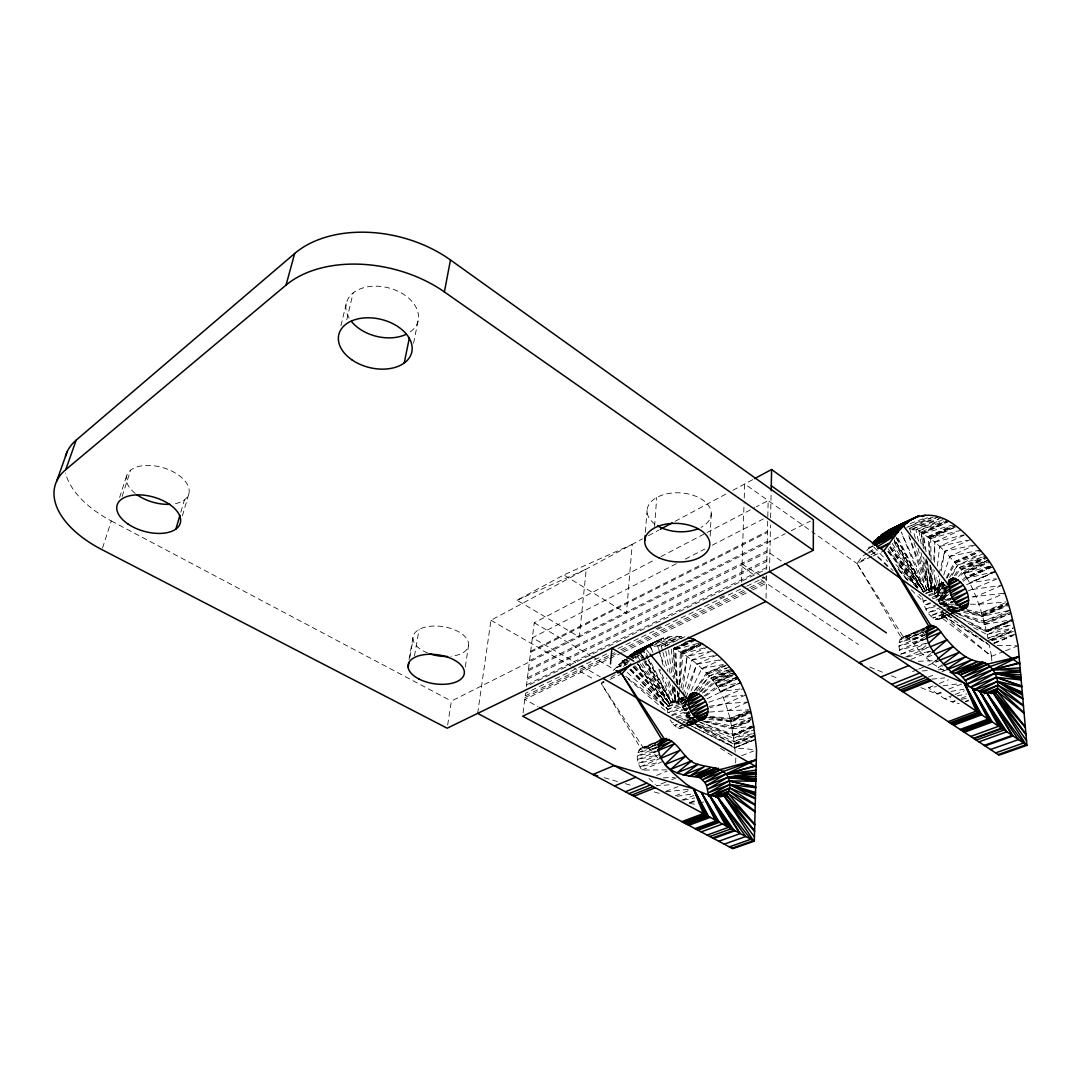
<?xml version="1.0" encoding="UTF-8"?>
<svg xmlns="http://www.w3.org/2000/svg" width="1081" height="1081" viewBox="0 0 1081 1081"><rect width="100%" height="100%" fill="white"/><g stroke="black" fill="none" stroke-linecap="round" stroke-linejoin="round"><path stroke-width="0.75" stroke-dasharray="5 3.75" d="M1008.505 610.589L982.548 616.332L940.443 604.13L934.241 593.793L934.511 570.39M934.619 562.039L934.849 541.986L918.945 530.839L906.108 527.798M769.51 571.579L770.469 525.015M770.618 517.84L771.131 492.463M766.037 598.185L766.537 575.281L761.997 577.484M767.713 521.191L766.672 569.038L526.393 686.259L534.23 622.778L654.924 559.742M767.807 516.664L768.159 500.584L756.241 506.813M741.458 582.159L744.052 503.422M744.228 498.03L744.701 483.95L810.493 530.609M735.648 763.01L735.81 758.051M689.529 725.567L686.8 723.648C688.57 715.906 684.854 707.271 678.3 702.88L678.719 693.043M679.057 684.841L680.435 652.019L700.542 642.655M922.593 597.685C923.687 606.495 928.241 617.859 937.889 619.71L941.173 617.359L942.105 611.657L949.267 615.819M710.176 536.095L711.244 513.664M947.483 587.996L934.241 593.793L931.714 591.523L933.173 568.403M933.7 560.147L934.849 541.986L960.644 530.068M686.327 708.096L667.95 712.757C666.045 706.609 671.814 698.407 678.3 702.88L678.976 692.853M679.517 684.503L681.625 652.748L701.718 643.398L681.625 652.748M654.586 526.366L656.707 497.503M645.384 532.19L647.087 510.3M685.638 699.664L678.3 702.88L679.246 693.029M679.409 691.394L683.03 653.627L703.136 644.29M946.915 586.429L934.241 593.793L936.47 574.187M937.403 566.025L939.632 546.418L934.849 541.986L963.82 534.973M523.109 712.838L525.528 693.259L608.887 652.91M686.651 702.191L680.787 704.758L681.895 696.434M682.773 689.759L687.165 656.424L707.285 647.141M477.667 713.392L490.95 620.278L642.56 538.824M465.289 666.909L468.532 645.452M447.669 725.013L451.372 701.042L785.225 533.73M414.482 655.991L419.077 629.493M409.037 659.653L413.091 636.56M409.834 657.478L413.023 639.371M948.415 591.645L936.646 596.78L939.808 578.903M941.24 570.782L944.699 551.283L970.495 539.527M685.219 699.002L678.3 702.88L679.895 694.583M681.152 687.948L687.165 656.424L708.879 651.586M413.564 343.272L418.32 319.652M346.785 319.679L353.149 292.897M340.934 325.719L346.204 303.734M934.241 593.793L938.659 575.808M939.065 574.173L944.699 551.283L939.632 546.418L965.428 534.582M686.34 701.407L680.787 704.758L682.76 696.799M683.165 695.205L691.854 660.14L711.974 650.897M182.392 515.88L188.689 494.328M180.824 512.191L184.432 499.895M685.989 706.055L683.057 707.339L685.597 699.353M686.111 697.758L696.799 664.22L716.946 655.045M122.112 496.449L130.598 470.167M102.519 548.081L111.316 520.934A95.344 52.983 16.2 0 1 65.509 473.019M119.599 497.53L126.585 475.951M946.564 590.767L936.646 596.78L941.713 581.24M943.74 575.024L949.807 556.391L975.616 544.716M680.787 704.758L696.799 664.22L718.797 660.018M685.867 705.555L683.057 707.339L686.651 699.866M690.975 690.908L701.785 668.517L721.932 659.41M890.19 546.918L923.593 592.01L944.821 584.416L936.646 596.78L943.416 583.591M946.429 577.727L954.712 561.607L980.521 550.026M945.861 587.105L938.754 600.306L951.658 598.969M952.172 575.376L957.698 565.106L983.521 553.58M936.646 596.78L943.767 583.97M946.929 578.281L955.631 562.633L981.453 551.067M947.442 586.632L938.754 600.306L948.051 597.334M954.388 575.7L959.604 567.498L985.44 555.999M949.456 577.497L957.698 565.106L982.359 557.012M686.205 703.569L683.057 707.339L686.813 701.839M694.313 690.84L706.515 672.963L726.689 663.91M947.267 587.956L938.754 600.306L949.064 595.834M955.793 575.592L960.523 568.728L986.358 557.255L961.266 569.673L944.699 551.283L972.36 545.405M686.827 707.771L684.949 710.433L688.192 709.879M699.042 690.543L709.366 675.963L729.553 666.95M683.057 707.339L685.976 703.312M695.718 689.921L707.406 673.841L727.581 664.801M866.746 550.702L871.489 544.621M925.849 627.52L901.419 637.871C897.365 642.303 899.149 649.032 900.784 654.127L928.728 647.127M699.637 692.286L711.176 678.017L731.364 669.044M947.051 590.294L938.754 600.306L949.077 594.55M958.455 576.524L962.59 571.511L988.453 560.08L963.414 572.687L958.928 577.713M696.732 691.016L709.366 675.963L728.229 670.031M701.191 691.624L712.028 679.098L732.229 670.125L712.73 679.908L712.028 679.098M947.726 590.267L938.754 600.306L948.794 594.104M666.882 769.875L641.925 770.091C637.533 764.118 634.655 754.092 640.776 748.309L601.225 683.503L603.252 681.3M613.359 670.382L625.359 658.518M635.804 658.532L645.681 648.83L658.586 640.222L637.155 650.532L630.034 654.991L650.884 644.911M687.273 708.109L684.949 710.433L688.124 709.339M702.366 693.083L713.973 681.516L734.188 672.571L714.73 682.543L702.812 693.691M687.327 708.204L684.949 710.433L687.881 709.15M944.348 670.788L932.038 663.356L919.593 651.208L927.16 644.506M948.686 591.753L938.754 600.306L949.023 592.28M962.347 579.984L966.076 576.781L991.953 565.417L966.63 577.632L961.266 569.673L987.102 558.215M930.755 653.6L925.768 657.816L931.863 655.329M935.997 660.207L932.038 663.356L938.132 660.883M963.144 581.24L966.995 578.227L992.52 566.282L966.63 577.632C977.683 596.212 983.372 617.346 987.953 638.317L1011.721 630.791M687.624 708.406L684.949 710.433L687.043 707.839L684.949 710.433L687.908 708.866M703.745 696.245L717.162 686.124L737.404 677.233L717.676 686.867L714.73 682.543L734.945 673.612L715.352 683.381L712.73 679.908L732.932 670.95M942.24 664.801L938.267 667.707L942.835 665.869M687.705 708.514L684.949 710.433L687.611 708.704M705.609 696.029L718 687.381L737.918 677.99L717.676 686.867C726.635 701.596 730.54 718.716 733.134 735.58L752.498 730.175M689.083 712.082L686.34 713.838L689.624 714.406M657.856 758.038C653.816 753.727 649.938 746.539 643.006 747.336L601.225 683.503L603.982 681.76M610.887 677.409L616.413 673.936M623.44 666.301L628.939 662.842M865.462 558.228L856.936 563.552L811.872 531.582M871.137 554.688L878.231 550.256M689.975 715.568L687.151 717.325L696.34 720.986M868.489 552.256L875.542 547.864M946.497 608.995L982.548 616.332L1008.465 604.374L982.264 615.332L940.443 604.13L950.091 598.171M656.099 750.876L653.235 752.633L656.235 751.376M944.402 606.292L952.874 601.185M692.759 717.419L687.3 720.676L734.729 747.525L755.389 739.188L734.769 747.903L686.8 723.648L693.84 719.716M924.687 637.195L913.661 643.654L908.445 638.439L903.419 637.006L856.936 563.552L862.854 555.769L867.313 553.675M656.478 746.782L650.843 750.065L656.829 747.539M947.888 608.306L953.685 604.955M629.345 660.423L615.373 668.22L629.966 661.302M630.75 659.653L639.128 654.978L633.304 657.748M966.765 584.672L995.452 571.376L969.535 582.673M924.174 633.358L911.107 640.641L924.782 634.885M621.183 666.896L618.737 664.666L627.575 659.788M629.047 658.978L642.303 651.667L632.236 656.424M873.097 545.756L868.705 548.175L888.798 567.836M890.393 546.756L923.593 592.01L926.93 589.767L931.714 591.523L944.416 584.618M991.845 660.95L991.493 656.343L941.97 614.846L947.605 611.778M949.01 611.008L956.05 607.171M516.975 600.266L586.28 569.065L579.281 636.939L516.975 600.266L563.782 574.943L632.196 544.392L626.453 613.305L563.782 574.943M648.478 535.649L658.842 530.082M675.125 521.326L726.932 493.49M732.85 490.315L753.187 479.383M655.248 744.485L648.208 748.255L655.708 745.093M643.114 660.383L637.155 650.532L638.358 649.884L669.504 704.042L684.435 698.907M707.123 698.677L740.526 682.489L720.257 691.313M660.883 556.634L705.582 533.284M707.069 532.501L754.754 507.597M684.178 697.569L669.504 704.042L638.614 649.762L662.437 638.425M658.829 640.101C666.355 636.006 675.382 636.02 683.733 636.601M625.885 664.518L622.494 660.883L625.386 659.369M631.196 656.356L645.681 648.83L648.884 652.694M924.444 630.142L908.445 638.439L923.633 632.02M676.341 563.701L532.393 637.736L575.768 662.721M685.34 559.066L704.826 549.053M712.325 545.189L763.308 518.975M687.124 725.31L695.84 720.824M684.124 697.569L675.774 701.826L668.531 679.436M530.717 651.235L767.496 531.203M530.582 652.343L767.469 532.406M676.53 683.084L673.422 648.424L674.841 649.032L694.178 639.249L673.422 648.424L674.895 681.8M1004.033 651.357L991.493 656.343L941.173 617.359L945.51 615.17M951.294 612.251L958.523 608.589M627.602 656.775L650.33 645.303L630.304 654.816L633.398 658.694M529.555 660.64L767.267 541.338M791.143 530.771L810.385 521.137M528.474 669.436L767.064 550.851M693.516 638.993L674.071 648.681C689.475 656.545 703.055 668.139 713.973 681.516M943.47 583.051L929.214 590.158L909.567 537.149M528.298 670.882L767.037 552.405M633.669 658.491L630.601 654.586L652.748 643.654L632.48 653.329L639.29 662.667M527.447 677.733L766.875 559.809M527.271 679.206L766.834 561.404M632.48 653.329L654.816 642.344L634.561 652.019L669.504 704.042L637.52 663.883M626.467 657.64L647.911 647.087L629.047 656.086M988.858 566.336L964.076 573.66L989.264 561.269L963.414 572.687M526.569 684.868L766.699 567.525M634.561 652.019L657.383 640.857M626.858 657.788L646.424 648.249L629.318 656.289M655.951 628.872L660.505 626.669M719.581 598.036L724.121 595.834M617.981 648.505L745.282 586.888M746.809 586.159L766.51 576.619M525.204 695.88L614.724 652.681M620.791 649.749L748.241 588.24M749.755 587.51L766.443 579.457L762.375 576.889M524.988 697.65L616.089 653.762M622.156 650.843L745.147 591.604M751.214 588.686L766.402 581.362M622.007 652.694L524.771 699.434L537.946 706.65M623.534 651.965L751.16 590.618M752.687 589.888L766.361 583.308L858.476 644.506M645.546 747.322L658.302 741.188M645.154 659.532L639.06 649.532L662.207 638.506M637.155 650.532L663.612 637.939L642.006 648.168M629.007 656.559L646.789 647.951M629.71 656.437L645.681 648.83M953.483 527.825L929.538 537.689L955.063 525.501L929.268 537.5L930.16 557.147M626.021 664.383L622.494 660.883L625.399 659.505M631.223 656.735L642.844 651.194M629.426 657.707L621.94 661.356L625.386 664.964M630.885 657.018L642.506 651.478L631.074 656.856M927.457 517.65L907.621 527.069L930.768 517.826M618.737 664.666L627.48 660.518M663.045 664.977L657.667 645.83L661.288 645.925L681.408 636.385L657.667 645.83L641.641 648.316L647.235 658.559M911.013 533.001L909.499 528.231L935.403 515.948M709.204 717.392L730.418 720.676L750.633 711.068L730.175 719.635L709.068 716.838M630.601 654.586L650.586 645.127M873.137 546.081L868.705 548.175L893.19 570.673M662.531 650.721L661.288 645.925L664.774 646.222L684.895 636.709M915.391 538.554L912.81 528.879L938.673 516.65M626.467 659.14L622.156 661.167L625.575 664.788M918.472 541.176L915.958 529.758L941.808 517.556M868.8 552.972L876.218 549.472M921.228 544.027L918.945 530.839L944.78 518.677M905.81 637.195L924.931 628.183M622.494 660.883L625.359 659.545M673.422 648.424L690.651 640.344M923.444 548.675L921.134 532.068L947.578 520.285L922.525 532.852L925.079 549.148M601.225 683.503L604.157 682.125M610.049 679.354L621.805 673.841M871.881 556.539L856.936 563.552L901.419 637.871L924.35 629.291M873.38 555.837L883.839 550.932M677.111 684.368L674.841 649.032L694.934 639.601M948.334 520.745L922.525 532.852L946.307 522.636M677.449 684.53L675.801 649.505L694.461 640.763M926.066 551.702L923.485 533.446L949.28 521.353M982.264 615.332L1008.114 603.212L981.926 614.184L967.563 610.697M929.295 554.918L928.079 536.608L953.874 524.582M688.462 725.621L697.407 721.432M708.879 719.46L730.621 721.581L750.89 712.122L730.418 720.676M704.042 648.005L683.03 653.627L681.881 652.897L701.988 643.546M929.538 537.689L955.334 525.69M931.106 560.093L930.687 538.581L956.482 526.596M939.781 619.021L948.659 614.913M950.145 614.224L960.496 609.427M682.543 697.515L673.355 701.664L659.937 669.369M943.862 582.159L926.93 589.767L901.311 532.163M968.117 623.413L986.467 631.723L1012.64 620.035L986.277 630.858L1012.519 619.548L986.156 630.372L953.469 613.967M682.949 697.245L671.206 702.42L645.654 661.153M942.7 582.591L925.012 590.402L894.69 540.297M683.611 697.137L673.355 701.664L666.626 677.733M943.132 582.618L926.93 589.767L908.77 535.744M740.12 688.975L720.419 691.624L715.352 683.381L735.566 674.463M964.076 573.66L989.939 562.255M942.781 583.551L923.593 592.01L890.744 544.446M683.097 698.596L675.774 701.826L671.22 684.259M943.929 583.672L929.214 590.158L914.053 542.527M630.723 669.058L668.342 706.406L687.448 698.002M925.714 593.199L944.943 584.74M926.133 560.147L931.714 591.523L946.416 585.064M625.858 676.449L667.801 709.393L688.408 700.353M738.242 678.517L718 687.381L737.31 683.192M928.511 595.091L947.767 586.645M992.885 566.876L966.995 578.227L993.871 571.754M688.57 703.758L667.95 712.757L628.196 679.084M911.269 589.807L923.093 601.374L926.052 600.077M931.984 597.482L949.794 589.713M720.419 691.624L740.688 682.8M995.642 571.727L969.711 583.024L995.574 578.727M671.693 715.014L689.394 707.325M930.173 602.712L924.228 605.292L930.565 603.576M936.119 600.131L950.969 593.672M655.559 742.904L640.776 748.309L643.006 747.336M676.057 717.203L689.354 711.46M937.835 604.036L925.931 609.171L935.578 606.522M939.321 603.387L952.712 597.604M708.798 702.231L723.108 697.313L743.404 688.543M968.198 590.888L998.803 578.186M689.286 712.568L686.34 713.838L689.61 714.338L686.34 713.838L689.475 713.014M957.996 608.387L940.443 604.13L950.767 599.671M670.152 719.757L672.071 722.892L676.503 720.986M677.99 720.351L692.772 713.987M941.483 606.995L928.079 612.751L940.402 609.198M942.97 606.346L954.874 601.225M690.083 716.068L687.151 717.325L696.623 720.851M944.537 606.725L951.915 603.563M677.328 724.216L674.368 725.486L672.071 722.892M683.246 721.689L695.083 716.622M945.416 609.4L930.525 615.778L942.889 611.914M946.902 608.765L957.334 604.293M745.931 694.921L725.581 703.636L709.893 707.717M1001.884 585.321L975.859 596.469L969.414 597.861M693.191 718.162L687.3 720.676L734.364 744.458L752.146 739.999M948.023 609.116L955.415 605.955M684.287 724.202L676.882 727.364L674.368 725.486L679.017 724.094M685.759 723.567L697.596 718.527M943.524 613.589L933.092 618.035L945.429 613.805M949.469 611.049L959.901 606.603M694.178 720.514L686.8 723.648L734.729 747.525L735.215 752.254M991.493 656.343L989.385 645.235L941.97 614.846L944.929 613.589M950.861 611.062L958.266 607.9M674.841 649.032L691.394 642.006M682.408 727.135L679.449 728.391L676.882 727.364L681.543 725.81M688.327 724.621L698.677 720.203M946.024 614.94L935.606 619.386L947.834 614.724M951.983 612.414L962.401 607.981M687.151 725.419L696.015 721.649M941.173 617.359L947.118 614.832M953.05 612.305L960.468 609.157M688.421 725.824L697.299 722.054M951.672 613.967L937.889 619.71L948.442 615.278M952.766 613.386L963.185 608.968M709.595 712.055L727.864 710.663L748.255 702.015M970.427 604.238L978.764 604.265L1004.857 593.199M640.776 748.309L661.761 739.418M901.419 637.871L928.836 626.264M658.505 741.917L638.993 750.173L655.789 744.89M927.403 628.156L899.946 639.763L923.471 631.98M949.956 614.643L960.509 610.197M689.475 725.31L697.083 722.122M658.842 743.931L637.804 752.795L656.762 747.593M926.606 630.939L899.108 642.546L924.904 634.939M658.343 747.16L637.29 756.011L656.91 751.187M926.512 634.452L898.973 646.033L923.998 639.29M994.047 643.276L1015.802 634.115M709.798 716.284L729.891 718.392L750.336 709.812M966.725 609.684L981.521 612.805L1007.695 601.82M924.296 639.195L913.661 643.654L919.593 651.208M658.559 750.782L637.466 759.605L656.316 755.254M927.133 638.452L899.541 649.992L925.201 643.452M707.663 717.568L730.621 721.581L751.092 713.028M982.548 616.332L1008.762 605.374M659.464 754.538L638.344 763.321L657.761 758.889M900.784 654.127L928.417 642.641M706.866 721.162L731.499 725.959L751.998 717.433M947.848 609.941L983.859 621.143L1010.127 610.238M704.704 721.405L731.823 727.689L752.335 719.189M947.915 610.225L984.359 623.061L1010.64 612.17M661.004 758.146L639.871 766.902L659.978 762.119M703.177 721.459L732.04 728.905L752.565 720.419M905.689 656.91L928.741 647.37M950.821 611.508L984.696 624.386L1010.992 613.508M928.079 536.608L952.064 526.731M641.925 770.091L663.072 761.389M911.053 659.329L931.052 651.1M698.204 721.432L732.959 734.35L753.525 725.905L733.026 734.796L753.592 726.351L733.134 735.58L687.3 720.676L734.256 743.606L752.038 737.161M753.714 727.148L733.134 735.58L697.88 721.595M956.063 615.657L986.467 631.723L1012.843 620.899M753.281 735.729L733.999 741.593L687.3 720.676L733.526 738.134L754.119 729.729M973.616 627.669L987.115 634.52L1013.519 623.737M734.729 747.525L733.999 741.593L754.619 733.202M987.953 638.317L1014.383 627.561M680.435 652.019L698.677 644.627M681.881 652.897L700.11 645.519M734.256 743.606L754.889 735.242M989.98 639.884L1014.883 629.791M656.572 775.374L667.18 771.077M912.513 671.598L917.134 669.72M918.674 669.098L926.376 665.977M927.917 665.356L940.254 660.356M734.364 744.458L754.997 736.093M991.723 640.182L1013.532 631.358M993.966 642.925L1012.694 635.371M755.443 739.566L734.769 747.903L753.2 749.511M994.061 643.344L1012.775 635.804M942.767 583.267L925.012 590.402L894.176 538.676M665.599 782.144L656.491 785.792L671.017 784.711M671.666 779.725L677.733 777.293M928.106 677.179L935.822 674.098M941.997 671.639L946.618 669.788M909.499 528.231L937.132 517.259M741.728 755.7L753.592 750.984M1005.6 650.735L1018.14 645.749M683.773 697.461L671.206 702.42L646.019 660.964M954.712 561.607L978.481 552.242M665.788 791.414L677.949 786.617M933.052 685.908L928.417 687.732L926.133 685.597M939.227 683.462L948.483 679.814M912.81 528.879L938.754 518.745M661.288 645.925L683.408 637.29M675.247 795.859L688.921 790.508M920.917 687.638L936.443 693.867L941.078 692.07M948.794 689.056L964.225 683.03M918.945 530.839L943.835 521.164M706.515 672.963L726.067 665.383M681.679 800.197L693.84 795.494M953.591 695.029L944.348 698.61L928.417 687.732L936.551 686.665M955.131 694.434L964.387 690.854M915.958 529.758L940.227 520.434M689.529 802.629L695.61 800.291M955.063 700.691L951.983 701.88L944.348 698.61L950.767 697.272M961.225 698.326L967.387 695.961M664.774 646.222L667.896 645.033M959.604 567.498L984.791 557.85M965.401 701.312L968.468 700.137M684.597 642.384L689.056 640.682M949.375 614.143L960.077 610.076M683.989 727.716L679.449 728.391L682.53 727.229M711.176 678.017L729.216 671.247M684.07 726.662L697.948 721.446M910.202 523.569L925.795 517.785M988.412 640.52L1013.519 631.304M981.521 612.805L1006.546 603.766M984.359 623.061L1009.424 614.062M961.266 569.673L986.939 560.607M729.891 718.392L749.147 711.582M731.823 727.689L749.606 721.459M712.73 679.908L731.121 673.625M951.604 611.684L957.78 609.562M983.859 621.143L1007.492 613.224M683.097 725.283L695.502 721.135M955.631 562.633L980.426 554.594M731.499 725.959L750.741 719.716M925.877 593.496L947.686 586.497M949.077 609.981L956.807 607.563L940.443 604.13L953.32 601.347M707.406 673.841L726.391 667.936M633.074 667.112L668.342 706.406L686.867 700.826M680.571 723.621L694.502 719.446M965.509 701.799L968.63 700.866M986.467 631.723L1010.33 624.683M928.984 595.807L946.591 590.645M698.799 803.372L703.555 801.98M923.485 533.446L950.685 525.515M946.564 607.414L954.253 605.184M930.687 538.581L957.482 530.96M715.352 683.381L735.823 677.679M675.801 649.505L698.988 643.087M923.093 601.374L926.187 600.509M932.39 598.806L947.875 594.523M942.01 604.765L953.266 601.671M681.273 720.378L692.016 717.446M627.318 672.49L667.801 709.393L686.976 704.19M938.47 601.441L949.55 598.455M991.817 640.587L1014.208 634.547M907.337 656.964L929.43 651.275M987.115 634.52L1012.789 627.966M676.611 718.108L689.543 714.811M955.158 701.083L951.983 701.88L959.252 703.65M961.509 699.488L969.454 697.488M671.896 715.514L689.246 711.203M689.61 802.832L696.029 801.264M733.999 741.593L733.526 738.134L752.998 733.58M939.632 546.418L967.238 540.257M957.198 695.921L966.846 693.921M949.807 556.391L978.913 550.364M691.854 660.14L715.379 655.356M683.395 800.156L694.732 797.913M730.621 721.581L750.363 717.757M701.785 668.517L723.365 664.518M984.696 624.386L1010.884 619.832M936.443 693.867L944.551 692.502M951.023 691.421L963.995 689.232M709.325 706.352L725.581 703.636L746.633 702.137M677.084 796.292L693.326 793.805M972.846 589.402L1000.276 585.551M732.04 728.905L751.863 726.135M943.064 685.8L959.347 683.665M1003.249 593.374L969.4 597.131M665.896 791.832L688.624 789.279M723.108 697.313L742.661 695.272M931.795 679.152L944.808 677.882M978.764 604.265L1006.087 601.955M689.664 713.582L686.34 713.838L689.692 714.19M922.242 670.936L928.714 670.49M938.443 669.828L946.551 669.274M918.364 661.288L936.889 660.491M663.369 777.861L674.544 777.428M727.864 710.663L748.741 709.866M940.443 604.13L953.766 604.171M997.371 645.371L1016.532 645.722M693.84 717.987L687.151 717.325L695.164 719.392M689.529 803.426L695.637 804.291M693.718 718.608L687.151 717.325L695.124 719.176M604.225 777.712L618.791 781.86M625.264 783.698L633.358 785.995M654.397 791.981L660.869 793.819M869.692 667.058L883.663 672.679M891.42 675.787L899.189 678.909M111.316 520.934L451.372 701.042M490.95 620.278L570.754 666.031M572.2 666.855L593.969 679.341M581.551 666.045L600.347 676.882M534.23 622.778L590.226 655.424M591.658 656.262L614.63 669.652M944.916 613.4L950.523 616.9M742.052 564.079L761.024 576.038M941.97 614.846L987.899 643.938L979.859 638.182M720.487 748.282L734.418 757.173M951.969 617.981L942.105 611.657L978.508 637.236M769.888 553.175L782.374 561.715M741.971 566.633L755.524 575.903M760.943 579.605L766.361 583.308M918.918 594.307L921.363 596.563M649.005 778.442L655.424 784.738M873.813 547.027L887.744 561.498M629.966 669.761L667.801 709.393L630.426 669.369M630.142 669.612L667.801 709.393M895.906 564.552L917.161 588.253M633.682 666.639L668.342 706.406L637.304 664.315M898.379 569.498L908.283 581.038M633.979 666.382L668.342 706.406L637.101 664.464M899 570.038L908.648 581.348M898.081 568.633L908.729 581.267M634.912 665.68L668.342 706.406M887.704 551.553L917.445 587.983L887.393 549.58M888.19 551.121L917.526 587.929M637.763 663.707L669.504 704.042L643.965 661.788M888.163 548.918L917.674 587.794M640.276 664.004L669.504 704.042M889.839 547.567L917.918 587.591M890.014 547.432L917.945 587.578M892.23 543.446L923.593 592.01L894.311 540.324M638.614 649.762L644.776 659.721M894.082 542.324L923.593 592.01L894.122 540.419M896.135 537.77L925.012 590.402L901.176 532.203M648.032 660.018L671.206 702.42L658.464 668.112M896.595 537.581L925.012 590.402L897.5 537.23M642.236 648.073L647.722 658.356M648.505 659.829L671.206 702.42L649.424 659.437M648.681 657.964L643.411 647.587L670.517 636.682L650.357 646.289L652.681 652.532M652.91 652.438L650.357 646.289L677.801 636.277L657.667 645.83L664.396 666.626M917.985 548.229L929.214 590.158L924.836 558.62M662.937 652.316L667.909 671.477M920.985 552.607L929.214 590.158L923.512 557.201M665.747 651.127L670.598 675.666M672.544 685.476L675.774 701.826L675.179 688.475M921.134 532.068L924.079 548.594M926.606 558.931L931.714 591.523L931.227 566.714M732.959 734.35L733.526 738.134M927.471 561.661L931.714 591.523L930.525 565.336M668.558 650.086L672.287 676.787M673.679 686.8L675.774 701.826L674.517 687.003M677.274 691.327L678.3 702.88L677.76 691.205M671.342 649.127L673.828 678.773M929.957 564.904L931.714 591.523M677.544 691.097L678.3 702.88M654.829 524.042A32.133 19.458 3.5 0 1 657.91 496.868A32.133 19.458 3.5 0 1 702.934 500.111A32.133 19.458 3.5 0 1 701.029 527.379M135.22 493.422A32.389 17.985 16.2 0 1 137.679 466.695A32.389 17.985 16.2 0 1 183.662 479.478A32.389 17.985 16.2 0 1 173.257 504.003M427.59 652.951A28.079 14.796 8.8 0 1 419.969 629.02A28.079 14.796 8.8 0 1 463.6 635.263A28.079 14.796 8.8 0 1 450.953 656.289M349.122 318.125A36.943 24.985 14.2 0 1 362.811 287.965A36.943 24.985 14.2 0 1 410.01 299.369A36.943 24.985 14.2 0 1 409.172 332.637"/><path stroke-width="1.5" d="M76.197 440.116L65.752 469.667A96.668 52.334 15.8 0 0 102.006 549.675L447.169 728.202L813.317 550.31L813.344 519.65L450.48 259.981A108.816 73.657 14.2 0 0 294.681 253.481L76.197 440.116A95.344 52.983 16.2 0 0 65.482 456.29M771.172 490.788L771.604 469.492L754.606 478.626M477.667 713.392L732.823 848.693L754.335 841.14L756.551 749.809C753.619 723.621 750.471 695.759 734.945 673.612M963.522 608.927L966.536 607.657L964.671 608.333C953.672 605.414 945.402 588.659 951.55 578.686L953.442 578.078C964.347 581.173 972.454 597.604 966.536 607.657L963.563 608.927M644.735 540.608L645.127 535.554M610.495 663.937L611.887 648.181L633.75 661.126M701.65 720.203L704.69 718.919C692.124 723.013 681.476 698.083 693.867 692.61C705.69 693.016 714.433 715.122 701.731 720.176M408.105 667.355L408.969 662.423M813.317 550.31L444.386 291.924L450.48 259.981M404.226 363.013L409.28 338.231M65.752 469.667L286.046 285.1L294.681 253.481M175.879 529.082L179.932 515.259M56.631 481.288L67.103 451.885M771.604 469.492L883.839 550.932L930.809 625.399L928.836 626.264C921.62 637.952 933.146 651.667 940.254 660.356C954.28 675.949 972.738 695.353 995.547 692.772C1001.803 682.611 993.98 665.558 982.845 662.18C967.941 661.68 956.347 650.357 946.997 639.871C942.146 634.925 938.794 625.791 930.809 625.399L926.241 627.331M872.381 543.513L885.055 532.352L914.783 517.772C945.429 506.165 968.941 537.135 986.358 557.255C1005.425 582.862 1011.897 615.075 1018.14 645.749L1026.95 745.35L999.06 755.146L741.363 585.267M630.831 663.95L621.805 673.841L661.761 739.418C650.073 756.795 674.125 773.55 685.543 783.617C694.705 790.36 731.188 808.926 729.729 784.536C729.148 766.307 710.352 768.388 698.096 764.348C682.233 761.537 676.638 732.986 659.478 740.363M914.783 517.772C900.838 524.812 893.028 539.054 883.839 550.932L928.836 626.264M659.964 757.943L674.233 743.85L657.734 750.755M928.417 643.384L941.024 632.196L925.822 638.56M932.011 652.546L946.997 639.871L930.255 646.803M937.322 659.167L953.185 646.6L934.903 654.086M943.564 663.842L959.455 652.235L939.646 660.261M947.024 669.031L965.684 656.68L944.362 665.247M688.935 707.852L703.582 698.38L687.448 705.42M690.448 711.19L705.501 701.515L689.354 708.514M688.665 703.772L701.312 695.772L688.124 701.555M617.792 673.071L628.845 666.112M881.083 548.486L889.595 543.162L877.704 548.77M692.799 713.798L706.92 704.947L690.745 711.933M876.961 546.986L895.298 535.568L874.61 545.378M950.226 593.212L963.13 585.226L949.888 591.01M951.483 597.32L965.265 588.807L950.537 595.199M657.532 749.998L671.814 741.242L658.329 746.917M947.969 589.915L960.725 582.186L948.956 587.348M687.719 700.569L698.826 693.867L688.57 698.38M954.28 600.333L966.982 592.672L952.239 599.036M694.124 716.608L707.744 708.474L693.029 714.798M665.896 765.632C675.085 775.118 688.273 775.536 700.042 777.698L721.081 769.388L756.308 759.767L725.797 774.104L706.569 785.563L708.663 796.116L729.824 788.008L755.362 798.683M926.066 636.398L938.457 629.142L926.309 634.25M657.897 745.958L669.18 739.404L657.194 744.458M756.308 759.767L723.554 771.388L704.731 782.347L700.042 777.698L718.527 768.226L697.488 776.563L716.081 767.996L695.029 776.347L710.325 767.983L689.259 776.361L704.299 766.767L683.219 775.185L698.096 764.348L677.017 772.82L691.867 760.767L670.801 769.321L685.719 756.092L664.68 764.713L679.8 750.417L660.288 758.497M948.321 585.618L958.185 579.889L947.888 584.416M955.131 604.117L968.171 596.577L954.874 602.293M755.781 781.239L728.986 780.914L708.596 792.684L729.729 784.536L755.633 787.684M951.496 672.666L957.874 673.436L960.387 674.868L987.642 664.112L1019.099 656.572L992.574 669.666L967.373 683.989L968.454 686.624M970.427 687.138L994.669 673.355L1020.315 670.328L992.574 669.666L965.292 680.341L960.387 674.868L985.142 662.626L957.874 673.436L982.845 662.18L955.55 673.004L977.494 661.68L950.145 672.558L971.738 659.842L947.388 669.571M687.989 697.448L696.286 692.786L688.962 696.015M696.664 718.149L707.933 711.852L694.664 717.527M925.633 632.561L935.781 626.899L925.147 631.385M1019.099 656.572L990.182 666.504L965.292 680.341L967.373 683.989L994.669 673.355L1020.478 672.152M974.454 689.516L996.344 677.355L1021.153 679.922M721.081 769.388L702.501 779.671L723.554 771.388M874.57 544.946L898.014 532.028L872.962 543.919L900.622 528.731L874.353 541.135M708.663 796.116L729.729 784.536L755.511 792.481M948.645 582.321L955.699 578.484L948.348 581.727M958.874 605.63L968.725 600.266L956.901 605.319M660.315 529.285L672.166 522.92M659.478 742.215L666.504 738.445L659.018 741.62M987.642 664.112L962.914 677.233L990.182 666.504M979.035 691.178L997.452 681.395L1021.775 686.935M927.349 628.642L933.173 625.615L927.093 628.196M874.178 541.324L900.784 528.555L874.637 540.851L903.459 525.974L949.253 585.997M698.745 719.324L707.46 714.852L697.123 719.243M713.879 796.184L729.824 788.008L755.214 804.642M689.692 694.745L693.867 692.61L690.935 693.907M959.969 607.86L968.63 603.468L959.752 607.265M983.413 692.448L997.952 685.192L1022.842 698.921M949.172 580.213L953.442 578.078L949.023 580.024M913.513 518.461L881.61 534.771L907.635 522.434M914.553 517.88L887.339 530.974L918.985 515.907L889.028 530.055L917.418 516.515M659.721 740.499L663.977 738.458L621.805 673.841L616.062 670.49M891.649 528.852L917.742 516.38M881.123 535.149L907.891 522.218M877.718 537.987L904.392 525.123M903.459 525.974L877.083 538.541L904.094 525.42L878.042 537.689L907.418 522.596L881.339 534.973M874.637 540.851L901.068 528.271M765.97 601.482L522.704 716.19L754.335 841.14M926.39 627.48L930.809 625.399M715.811 797.386L729.256 791.062L755.2 805.156M698.894 720.743L706.352 717.257L698.961 720.392M961.968 608.738L967.887 605.995L961.955 608.522M987.345 693.313L997.79 688.489L1023.464 705.988M661.761 739.418L663.977 738.458M721.946 796.116L728.067 793.508L755.038 811.858M990.872 693.637L996.966 691.083L1024.112 713.311M614.494 785.941L635.831 777.212M880.637 677.084L908.77 665.585M905.243 523.353L891.852 528.785M922.215 516.461L925.295 515.205M625.426 791.738L646.789 783.13M891.649 684.341L919.769 673.004M628.98 793.63L650.343 785.049M895.23 686.705L923.35 675.422M631.75 795.103L653.127 786.549M898.027 688.543L926.133 677.301M633.952 796.265L655.329 787.738M900.23 690.002L928.336 678.787M902 691.164L930.106 679.976M903.094 691.894L931.2 680.719M756.16 765.943L725.797 774.104L704.731 782.347L706.569 785.563L727.648 777.347L755.997 772.429L725.797 774.104L756.173 765.416M755.66 786.711L728.986 780.914L707.879 789.076L727.648 777.347L755.957 774.118M970.522 687.354L996.344 677.355L1021.68 685.881M974.643 690.178L997.452 681.395L1022.248 692.151M979.67 692.205L997.952 685.192L1023.423 705.42M715.636 796.265L729.256 791.062L755.051 811.331M984.048 693.745L997.79 688.489L1024.058 712.73M720.487 796.4L728.067 793.508L754.741 824.276M990.858 693.407L996.966 691.083L1025.315 726.878M681.814 821.655L703.272 813.601L693.489 788.738L614.184 765.537L592.888 774.496L597.739 775.874M948.24 721.649L976.251 711.136L964.225 683.03L886.974 650.87L858.814 662.694L861.922 663.95M683.611 822.6L705.055 814.561L693.489 788.738L708.731 816.547L687.273 824.546M950.023 722.824L978.048 712.338L964.225 683.03L981.697 714.798L953.685 725.243M684.692 823.168L706.15 815.155L693.489 788.738L707.366 815.804L685.908 823.817M951.118 723.54L979.129 713.068L964.225 683.03L980.345 713.892L952.334 724.351M688.759 825.33L710.217 817.344M960.063 729.445L988.061 719.095L972.103 687.867L992.317 721.973L964.333 732.256M694.988 828.641L716.46 820.709L701.447 792.562L719.405 822.303L697.934 830.194M961.387 730.324L989.385 720L972.103 687.867L990.804 720.959L962.82 731.269M696.421 829.397L717.892 821.479L701.447 792.562L715.122 819.993M701.11 831.884L722.594 824.019M970.697 736.458L998.668 726.256L979.697 691.232L1006.857 731.796L978.913 741.877M707.163 835.086L728.635 827.289L709.298 795.048L734.053 830.208L712.568 837.951M973.522 738.323L1001.492 728.162L979.697 691.232L1004.181 729.986L976.224 740.093M974.143 738.728L1002.101 728.58L979.697 691.232M709.866 836.518L731.351 828.749L709.298 795.048L725.797 825.749M713.568 838.491L735.053 830.748M984.237 745.39L1012.167 735.377L986.912 693.097L1023.518 743.039L995.615 752.889M718.77 841.248L740.269 833.559L716.906 796.184L750.863 839.275L729.364 846.869M985.088 745.944L1013.019 735.945L986.912 693.097L1018.451 739.607L990.52 749.525M724.243 844.153L745.741 836.505L716.906 796.184L739.404 833.1M731.945 848.234L753.443 840.667L724.148 795.954L754.565 831.357M998.182 754.579L1026.072 744.755L993.628 693.434L1026.004 734.634M1020.099 667.869L992.574 669.666L1019.64 662.707M992.574 669.666L1019.68 663.275M725.797 774.104L756.051 770.172M755.903 776.523L727.648 777.347L755.795 780.887M755.849 778.55L727.648 777.347L755.835 779.306M1020.707 674.787L994.669 673.355L1021.126 679.53M1020.896 676.99L994.669 673.355L1020.977 677.801M728.986 780.914L755.646 787.265M688.192 637.25C710.095 645.343 728.864 662.748 740.688 682.8M996.344 677.355L1021.734 686.476M755.376 798.183L729.729 784.536L755.47 794.184M693.516 638.993L694.934 639.601M729.729 784.536L755.443 795.13M1022.788 698.38L997.452 681.395L1022.41 694.016M997.452 681.395L1022.504 695.042M539.405 707.447L615.548 749.119M701.718 643.398L703.136 644.29M603.239 678.544L756.146 766.632M769.51 571.579L1026.95 745.35M785.144 563.62L886.406 632.885M771.266 485.734L1019.748 664.018M754.727 824.871L726.324 795.184L723.203 796.359L726.324 795.184L754.579 830.803M1025.369 727.527L995.547 692.772L1025.95 734.026M732.229 670.125L734.188 672.571M649.951 653.978L688.408 700.353M724.148 795.954L754.43 836.937M993.628 693.434L1026.545 740.742M709.298 795.048L729.256 827.614M753.525 725.905L753.714 727.148M286.046 285.1A110.559 73.103 13.8 0 1 444.386 291.924M697.948 528.785A32.133 19.458 3.5 0 1 657.613 525.879M169.758 504.314A32.389 17.985 16.2 0 1 136.882 494.666M447.669 656.491A28.079 14.796 8.8 0 1 429.4 653.627M405.956 334.407A36.943 24.985 14.2 0 1 351.244 321.192M418.955 679.003A28.417 14.58 8.7 0 0 464.114 674.409A28.417 14.58 8.7 0 0 425.509 654.491A28.417 14.58 8.7 0 0 418.955 679.003M128.031 524.028A32.835 17.755 15.8 0 0 180.135 523.582A32.835 17.755 15.8 0 0 137.936 494.868A32.835 17.755 15.8 0 0 128.031 524.028M659.045 557.864A32.579 19.228 3.6 0 0 709.717 545.324A32.579 19.228 3.6 0 0 662.991 524.758A32.579 19.228 3.6 0 0 659.045 557.864M351.636 359.635A37.538 24.795 13.8 0 0 411.658 352.663A37.538 24.795 13.8 0 0 362.513 318.098A37.538 24.795 13.8 0 0 351.636 359.635"/></g></svg>
